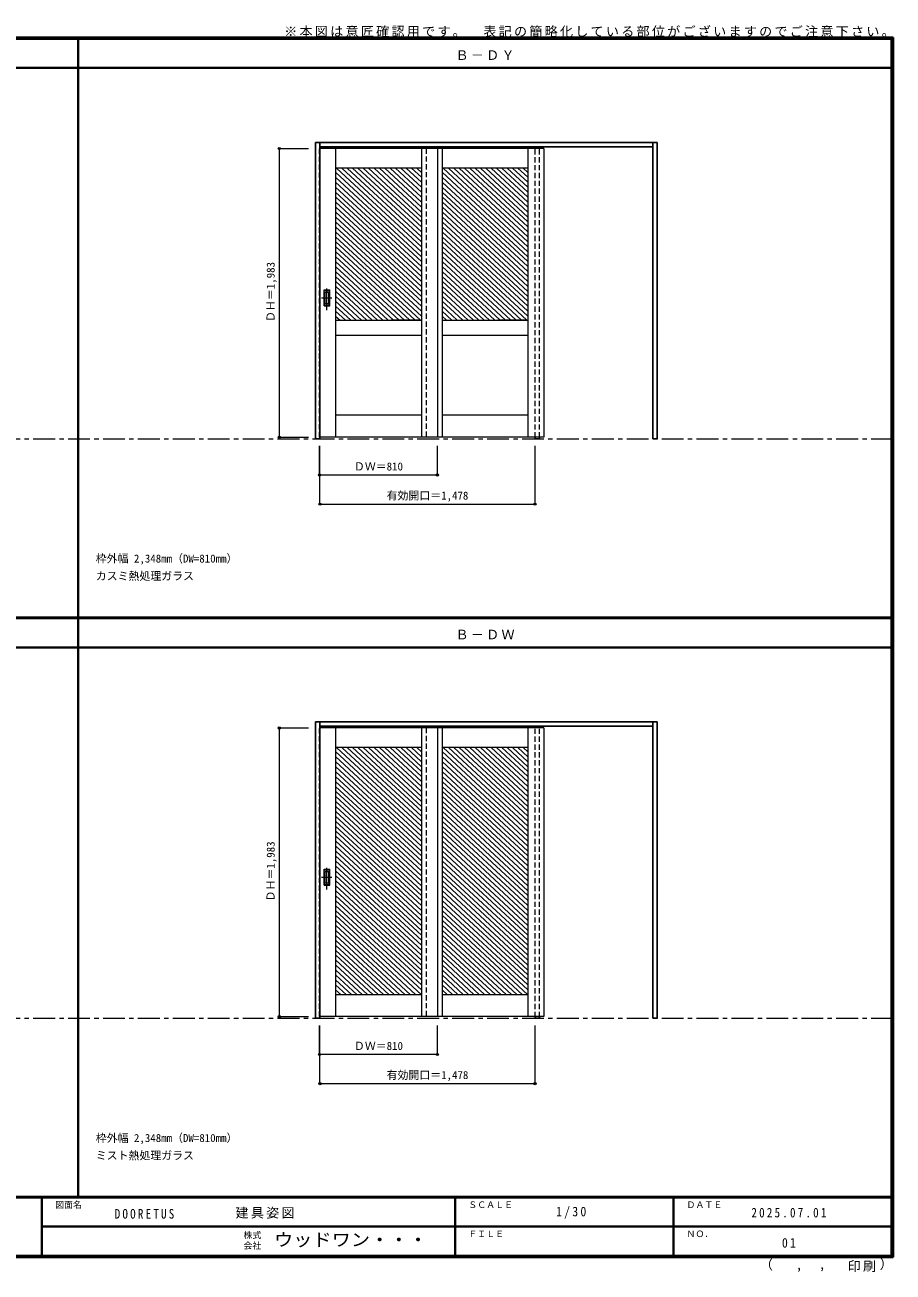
# Model space of a CAD drawing. Units: millimetres, scale not verified. Extents: x -6000 to 5700, y -4307 to 4260.
# Drawn here: x -267 to 5700, y -4307 to 4260 of the extents above; entities that cross this region are included whole.
import ezdxf
from ezdxf.enums import TextEntityAlignment as Align

# ---------------------------------------------------------------- set-up
doc = ezdxf.new("R2010")
doc.units = ezdxf.units.MM
doc.header["$LTSCALE"] = 30
doc.header["$PDMODE"] = 32
doc.header["$PDSIZE"] = 15
doc.linetypes.add('CHAIN1', pattern=[8, 5, -1, 1, -1])
doc.linetypes.add('DASHED1', pattern=[1.8, 1.2, -0.6])
for name, color, linetype, lineweight in [('0-1_通り芯', 7, 'CHAIN1', 18), ('0-2_扉', 7, 'Continuous', 18), ('0-4_枠', 3, 'Continuous', 25), ('0-6_引手', 7, 'Continuous', 18), ('0-B_寸法', 7, 'Continuous', 9), ('0-C_ハッチ', 4, 'Continuous', 9), ('F-1_枠', 6, 'Continuous', 40)]:
    doc.layers.add(name, color=color, linetype=linetype, lineweight=lineweight)
doc.layers.add('0-A_文字', color=7, linetype='Continuous')
doc.layers.add('F-A_文字', color=7, linetype='Continuous')
doc.styles.add('ＭＳ ゴシック', font='')
doc.styles.get('ＭＳ ゴシック').set_extended_font_data('MS Gothic')

msp = doc.modelspace()

# ---------------------------------------------------------------- linework, layer by layer
at = {"layer": '0-1_通り芯'}
for p, q in [((-5490, 1418), (5690, 1418)), ((-5490, -2562.5), (5690, -2562.5))]:
    msp.add_line(p, q, dxfattribs=at)
at = {"layer": '0-2_扉', "color": 4, "linetype": 'DASHED1', "lineweight": 9}
for p, q in [((1758, 3411.5), (1761, 3411.5)), ((1758, 1428.5), (1758, 3411.5)), ((2490, 3411.5), (2490, 1428.5)), ((1761, 1428.5), (1758, 1428.5)), ((1758, -569), (1761, -569)), ((1758, -2552), (1758, -569)), ((2490, -569), (2490, -2552)), ((1761, -2552), (1758, -2552))]:
    msp.add_line(p, q, dxfattribs=at)
at = {"layer": '0-2_扉'}
for p, q in [((2568, 3411.5), (1761, 3411.5)), ((1868, 3411.5), (1868, 1428.5)), ((2458, 3411.5), (2458, 1428.5)), ((3300, 3411.5), (2493, 3411.5)), ((2568, 3411.5), (2568, 1428.5)), ((2600, 3411.5), (2600, 1428.5)), ((3190, 3411.5), (3190, 1428.5)), ((3300, 3411.5), (3300, 1428.5)), ((2458, 3276.5), (1868, 3276.5)), ((3190, 3276.5), (2600, 3276.5)), ((1868, 2231.5), (2458, 2231.5)), ((2439.5, 2231.5), (2250.5, 2231.5)), ((2600, 2231.5), (3190, 2231.5)), ((3171.5, 2231.5), (2982.5, 2231.5)), ((2458, 2126.5), (1868, 2126.5)), ((3190, 2126.5), (2600, 2126.5)), ((2458, 1578.5), (1868, 1578.5)), ((3190, 1578.5), (2600, 1578.5)), ((2568, 1428.5), (1761, 1428.5)), ((3300, 1428.5), (2493, 1428.5)), ((2568, -569), (1761, -569)), ((1868, -569), (1868, -2552)), ((2458, -569), (2458, -2552)), ((3300, -569), (2493, -569)), ((2568, -569), (2568, -2552)), ((2600, -569), (2600, -2552)), ((3190, -569), (3190, -2552)), ((3300, -569), (3300, -2552)), ((2458, -704), (1868, -704)), ((3190, -704), (2600, -704)), ((2458, -2402), (1868, -2402)), ((3190, -2402), (2600, -2402)), ((2568, -2552), (1761, -2552)), ((3300, -2552), (2493, -2552))]:
    msp.add_line(p, q, dxfattribs=at)
at = {"layer": '0-4_枠'}
for p, q in [((1731, 1418), (1731, 3453)), ((1731, 3453), (4079, 3453)), ((1761, 1418), (1761, 3453)), ((4049, 1418), (4049, 3453)), ((4079, 1418), (4079, 3453)), ((1761, 3423), (4049, 3423)), ((1761, 1418), (1731, 1418)), ((3239, 1428.5), (3239, 1418)), ((3239, 1418), (3269, 1418)), ((3269, 1428.5), (3269, 1418)), ((4079, 1418), (4049, 1418)), ((1731, -2562.5), (1731, -527.5)), ((1731, -527.5), (4079, -527.5)), ((1761, -2562.5), (1761, -527.5)), ((1761, -557.5), (4049, -557.5)), ((4049, -2562.5), (4049, -527.5)), ((4079, -2562.5), (4079, -527.5)), ((1761, -2562.5), (1731, -2562.5)), ((3239, -2552), (3239, -2562.5)), ((3239, -2562.5), (3269, -2562.5)), ((3269, -2552), (3269, -2562.5)), ((4079, -2562.5), (4049, -2562.5))]:
    msp.add_line(p, q, dxfattribs=at)
at = {"layer": '0-4_枠', "color": 4, "linetype": 'DASHED1', "lineweight": 9}
for p, q in [((3239, 1426), (3239, 3423)), ((3269, 1426), (3269, 3423)), ((3239, -2554.5), (3239, -557.5)), ((3269, -2554.5), (3269, -557.5))]:
    msp.add_line(p, q, dxfattribs=at)
at = {"layer": '0-6_引手'}
for p, q in [((1790, 2441), (1828, 2441)), ((1790, 2331), (1790, 2441)), ((1796.5, 2425), (1821.5, 2425)), ((1796.5, 2347), (1796.5, 2425)), ((1821.5, 2347), (1821.5, 2425)), ((1828, 2331), (1828, 2441)), ((1790, 2331), (1828, 2331)), ((1796.5, 2347), (1821.5, 2347)), ((1790, -1539.5), (1828, -1539.5)), ((1790, -1649.5), (1790, -1539.5)), ((1828, -1649.5), (1828, -1539.5)), ((1796.5, -1555.5), (1821.5, -1555.5)), ((1796.5, -1633.5), (1796.5, -1555.5)), ((1821.5, -1633.5), (1821.5, -1555.5)), ((1790, -1649.5), (1828, -1649.5)), ((1796.5, -1633.5), (1821.5, -1633.5))]:
    msp.add_line(p, q, dxfattribs=at)
at = {"layer": '0-6_引手', "linetype": 'CHAIN1'}
for p, q in [((1809, 2300.77), (1809, 2471.62)), ((1770.93, 2386), (1843.43, 2386)), ((1809, -1679.73), (1809, -1508.88)), ((1770.93, -1594.5), (1843.43, -1594.5))]:
    msp.add_line(p, q, dxfattribs=at)
at = {"layer": '0-6_引手', "linetype": 'DASHED1'}
for p, q in [((1825, 2335), (1825, 2437)), ((1793, 2335), (1825, 2335)), ((1825, -1645.5), (1825, -1543.5)), ((1793, -1645.5), (1825, -1645.5))]:
    msp.add_line(p, q, dxfattribs=at)
for points in [[(1793, 2335), (1793, 2437), (1825, 2437)], [(1793, -1645.5), (1793, -1543.5), (1825, -1543.5)]]:
    msp.add_lwpolyline(points, dxfattribs=at)
at = {"layer": '0-B_寸法', "color": 4}
for p, q in [((1481, 3411.5), (1481, 1428.5)), ((1481, 3411.5), (1681, 3411.5)), ((1481, 1428.5), (1681, 1428.5)), ((1758, 1168), (1758, 1368)), ((1761, 968), (1761, 1368)), ((2568, 1168), (2568, 1368)), ((3239, 968), (3239, 1368)), ((2568, 1168), (1758, 1168)), ((1761, 968), (3239, 968)), ((1481, -569), (1481, -2552)), ((1481, -569), (1681, -569)), ((1481, -2552), (1681, -2552)), ((1758, -2812.5), (1758, -2612.5)), ((1761, -3012.5), (1761, -2612.5)), ((2568, -2812.5), (2568, -2612.5)), ((3239, -3012.5), (3239, -2612.5)), ((2568, -2812.5), (1758, -2812.5)), ((1761, -3012.5), (3239, -3012.5))]:
    msp.add_line(p, q, dxfattribs=at)
at = {"layer": '0-B_寸法'}
for p in [(1481, 3411.5), (1481, 1428.5), (1758, 1168), (2568, 1168), (1761, 968), (3239, 968), (1481, -569), (1481, -2552), (1758, -2812.5), (2568, -2812.5), (1761, -3012.5), (3239, -3012.5)]:
    msp.add_point(p, dxfattribs=at)
at = {"layer": '0-C_ハッチ'}
for p, q in [((1874.7, 3276.5), (2458, 2736.41)), ((1911.5, 3276.5), (2458, 2770.48)), ((1948.29, 3276.5), (2458, 2804.55)), ((1985.09, 3276.5), (2458, 2838.62)), ((2021.89, 3276.5), (2458, 2872.69)), ((2058.68, 3276.5), (2458, 2906.76)), ((2095.48, 3276.5), (2458, 2940.84)), ((2132.28, 3276.5), (2458, 2974.91)), ((2169.07, 3276.5), (2458, 3008.98)), ((2205.87, 3276.5), (2458, 3043.05)), ((2242.67, 3276.5), (2458, 3077.12)), ((2279.46, 3276.5), (2458, 3111.19)), ((2316.26, 3276.5), (2458, 3145.26)), ((2353.06, 3276.5), (2458, 3179.33)), ((2389.85, 3276.5), (2458, 3213.4)), ((2426.65, 3276.5), (2458, 3247.47)), ((2606.7, 3276.5), (3190, 2736.41)), ((2643.5, 3276.5), (3190, 2770.48)), ((2680.29, 3276.5), (3190, 2804.55)), ((2717.09, 3276.5), (3190, 2838.62)), ((2753.89, 3276.5), (3190, 2872.69)), ((2790.68, 3276.5), (3190, 2906.76)), ((2827.48, 3276.5), (3190, 2940.84)), ((2864.28, 3276.5), (3190, 2974.91)), ((2901.07, 3276.5), (3190, 3008.98)), ((2937.87, 3276.5), (3190, 3043.05)), ((2974.67, 3276.5), (3190, 3077.12)), ((3011.46, 3276.5), (3190, 3111.19)), ((3048.26, 3276.5), (3190, 3145.26)), ((3085.06, 3276.5), (3190, 3179.33)), ((3121.85, 3276.5), (3190, 3213.4)), ((3158.65, 3276.5), (3190, 3247.47)), ((1868, 3248.63), (2458, 2702.34)), ((1868, 3214.56), (2458, 2668.27)), ((1868, 3180.49), (2458, 2634.2)), ((2600, 3248.63), (3190, 2702.34)), ((2600, 3214.56), (3190, 2668.27)), ((2600, 3180.49), (3190, 2634.2)), ((1868, 3146.42), (2458, 2600.12)), ((1868, 3112.35), (2458, 2566.05)), ((2600, 3146.42), (3190, 2600.12)), ((2600, 3112.35), (3190, 2566.05)), ((1868, 3078.28), (2458, 2531.98)), ((1868, 3044.21), (2458, 2497.91)), ((1868, 3010.14), (2458, 2463.84)), ((2600, 3078.28), (3190, 2531.98)), ((2600, 3044.21), (3190, 2497.91)), ((2600, 3010.14), (3190, 2463.84)), ((1868, 2976.07), (2458, 2429.77)), ((1868, 2941.99), (2458, 2395.7)), ((2600, 2976.07), (3190, 2429.77)), ((2600, 2941.99), (3190, 2395.7)), ((1868, 2907.92), (2458, 2361.63)), ((1868, 2873.85), (2458, 2327.56)), ((1868, 2839.78), (2458, 2293.49)), ((2600, 2907.92), (3190, 2361.63)), ((2600, 2873.85), (3190, 2327.56)), ((2600, 2839.78), (3190, 2293.49)), ((1868, 2805.71), (2458, 2259.41)), ((1868, 2771.64), (2451.35, 2231.5)), ((2600, 2805.71), (3190, 2259.41)), ((2600, 2771.64), (3183.35, 2231.5)), ((1868, 2737.57), (2414.55, 2231.5)), ((1868, 2703.5), (2377.76, 2231.5)), ((1868, 2669.43), (2340.96, 2231.5)), ((2600, 2737.57), (3146.55, 2231.5)), ((2600, 2703.5), (3109.76, 2231.5)), ((2600, 2669.43), (3072.96, 2231.5)), ((1868, 2635.35), (2304.16, 2231.5)), ((1868, 2601.28), (2267.37, 2231.5)), ((2600, 2635.35), (3036.16, 2231.5)), ((2600, 2601.28), (2999.37, 2231.5)), ((1868, 2567.21), (2230.57, 2231.5)), ((1868, 2533.14), (2193.77, 2231.5)), ((1868, 2499.07), (2156.98, 2231.5)), ((2600, 2567.21), (2962.57, 2231.5)), ((2600, 2533.14), (2925.77, 2231.5)), ((2600, 2499.07), (2888.98, 2231.5)), ((1868, 2465), (2120.18, 2231.5)), ((1868, 2430.93), (2083.38, 2231.5)), ((2600, 2465), (2852.18, 2231.5)), ((2600, 2430.93), (2815.38, 2231.5)), ((1868, 2396.86), (2046.59, 2231.5)), ((1868, 2362.79), (2009.79, 2231.5)), ((1868, 2328.72), (1972.99, 2231.5)), ((2600, 2396.86), (2778.59, 2231.5)), ((2600, 2362.79), (2741.79, 2231.5)), ((2600, 2328.72), (2704.99, 2231.5)), ((1868, 2294.64), (1936.2, 2231.5)), ((1868, 2260.57), (1899.4, 2231.5)), ((2600, 2294.64), (2668.2, 2231.5)), ((2600, 2260.57), (2631.4, 2231.5)), ((1868, -731.87), (2458, -1278.16)), ((1868, -765.94), (2458, -1312.23)), ((1874.7, -704), (2458, -1244.09)), ((1911.5, -704), (2458, -1210.02)), ((1948.29, -704), (2458, -1175.95)), ((1985.09, -704), (2458, -1141.88)), ((2021.89, -704), (2458, -1107.81)), ((2058.68, -704), (2458, -1073.74)), ((2095.48, -704), (2458, -1039.66)), ((2132.28, -704), (2458, -1005.59)), ((2169.07, -704), (2458, -971.52)), ((2205.87, -704), (2458, -937.45)), ((2242.67, -704), (2458, -903.38)), ((2279.46, -704), (2458, -869.31)), ((2316.26, -704), (2458, -835.24)), ((2353.06, -704), (2458, -801.17)), ((2389.85, -704), (2458, -767.1)), ((2426.65, -704), (2458, -733.03)), ((2600, -731.87), (3190, -1278.16)), ((2600, -765.94), (3190, -1312.23)), ((2606.7, -704), (3190, -1244.09)), ((2643.5, -704), (3190, -1210.02)), ((2680.29, -704), (3190, -1175.95)), ((2717.09, -704), (3190, -1141.88)), ((2753.89, -704), (3190, -1107.81)), ((2790.68, -704), (3190, -1073.74)), ((2827.48, -704), (3190, -1039.66)), ((2864.28, -704), (3190, -1005.59)), ((2901.07, -704), (3190, -971.52)), ((2937.87, -704), (3190, -937.45)), ((2974.67, -704), (3190, -903.38)), ((3011.46, -704), (3190, -869.31)), ((3048.26, -704), (3190, -835.24)), ((3085.06, -704), (3190, -801.17)), ((3121.85, -704), (3190, -767.1)), ((3158.65, -704), (3190, -733.03)), ((1868, -800.01), (2458, -1346.3)), ((1868, -834.08), (2458, -1380.38)), ((2600, -800.01), (3190, -1346.3)), ((2600, -834.08), (3190, -1380.38)), ((1868, -868.15), (2458, -1414.45)), ((1868, -902.22), (2458, -1448.52)), ((1868, -936.29), (2458, -1482.59)), ((2600, -868.15), (3190, -1414.45)), ((2600, -902.22), (3190, -1448.52)), ((2600, -936.29), (3190, -1482.59)), ((1868, -970.36), (2458, -1516.66)), ((1868, -1004.43), (2458, -1550.73)), ((2600, -970.36), (3190, -1516.66)), ((2600, -1004.43), (3190, -1550.73)), ((1868, -1038.51), (2458, -1584.8)), ((1868, -1072.58), (2458, -1618.87)), ((1868, -1106.65), (2458, -1652.94)), ((2600, -1038.51), (3190, -1584.8)), ((2600, -1072.58), (3190, -1618.87)), ((2600, -1106.65), (3190, -1652.94)), ((1868, -1140.72), (2458, -1687.01)), ((1868, -1174.79), (2458, -1721.09)), ((2600, -1140.72), (3190, -1687.01)), ((2600, -1174.79), (3190, -1721.09)), ((1868, -1208.86), (2458, -1755.16)), ((1868, -1242.93), (2458, -1789.23)), ((1868, -1277), (2458, -1823.3)), ((2600, -1208.86), (3190, -1755.16)), ((2600, -1242.93), (3190, -1789.23)), ((2600, -1277), (3190, -1823.3)), ((1868, -1311.07), (2458, -1857.37)), ((1868, -1345.14), (2458, -1891.44)), ((2600, -1311.07), (3190, -1857.37)), ((2600, -1345.14), (3190, -1891.44)), ((1868, -1379.22), (2458, -1925.51)), ((1868, -1413.29), (2458, -1959.58)), ((1868, -1447.36), (2458, -1993.65)), ((2600, -1379.22), (3190, -1925.51)), ((2600, -1413.29), (3190, -1959.58)), ((2600, -1447.36), (3190, -1993.65)), ((1868, -1481.43), (2458, -2027.73)), ((1868, -1515.5), (2458, -2061.8)), ((2600, -1481.43), (3190, -2027.73)), ((2600, -1515.5), (3190, -2061.8)), ((1868, -1549.57), (2458, -2095.87)), ((1868, -1583.64), (2458, -2129.94)), ((1868, -1617.71), (2458, -2164.01)), ((2600, -1549.57), (3190, -2095.87)), ((2600, -1583.64), (3190, -2129.94)), ((2600, -1617.71), (3190, -2164.01)), ((1868, -1651.78), (2458, -2198.08)), ((1868, -1685.86), (2458, -2232.15)), ((2600, -1651.78), (3190, -2198.08)), ((2600, -1685.86), (3190, -2232.15)), ((1868, -1719.93), (2458, -2266.22)), ((1868, -1754), (2458, -2300.29)), ((1868, -1788.07), (2458, -2334.36)), ((2600, -1719.93), (3190, -2266.22)), ((2600, -1754), (3190, -2300.29)), ((2600, -1788.07), (3190, -2334.36)), ((1868, -1822.14), (2458, -2368.44)), ((1868, -1856.21), (2458, -2402.51)), ((2600, -1822.14), (3190, -2368.44)), ((2600, -1856.21), (3190, -2402.51)), ((1868, -1890.28), (2420.65, -2402)), ((1868, -1924.35), (2383.86, -2402)), ((1868, -1958.42), (2347.06, -2402)), ((2600, -1890.28), (3152.65, -2402)), ((2600, -1924.35), (3115.86, -2402)), ((2600, -1958.42), (3079.06, -2402)), ((1868, -1992.49), (2310.26, -2402)), ((1868, -2026.57), (2273.47, -2402)), ((2600, -1992.49), (3042.26, -2402)), ((2600, -2026.57), (3005.47, -2402)), ((1868, -2060.64), (2236.67, -2402)), ((1868, -2094.71), (2199.87, -2402)), ((1868, -2128.78), (2163.08, -2402)), ((2600, -2060.64), (2968.67, -2402)), ((2600, -2094.71), (2931.87, -2402)), ((2600, -2128.78), (2895.08, -2402)), ((1868, -2162.85), (2126.28, -2402)), ((1868, -2196.92), (2089.48, -2402)), ((2600, -2162.85), (2858.28, -2402)), ((2600, -2196.92), (2821.48, -2402)), ((1868, -2230.99), (2052.69, -2402)), ((1868, -2265.06), (2015.89, -2402)), ((1868, -2299.13), (1979.09, -2402)), ((2600, -2230.99), (2784.69, -2402)), ((2600, -2265.06), (2747.89, -2402)), ((2600, -2299.13), (2711.09, -2402)), ((1868, -2333.21), (1942.3, -2402)), ((1868, -2367.28), (1905.5, -2402)), ((2600, -2333.21), (2674.3, -2402)), ((2600, -2367.28), (2637.5, -2402))]:
    msp.add_line(p, q, dxfattribs=at)
at = {"layer": 'F-1_枠'}
for p, q in [((-6000, 4175), (5700, 4175)), ((-6000, 4170), (5700, 4170)), ((-6000, 4165), (5700, 4165)), ((100, -3790), (100, 4175)), ((5690, 4175), (5690, -4205)), ((5695, 4175), (5695, -4205)), ((5700, 4175), (5700, -4205)), ((-6000, 3965), (5700, 3965)), ((-6000, 190.5), (5700, 190.5)), ((-6000, 187.5), (5700, 187.5)), ((-6000, 184.5), (5700, 184.5)), ((-6000, -15.5), (5700, -15.5)), ((5700, -3790), (-6000, -3790)), ((5700, -3795), (-6000, -3795)), ((-150, -3795), (-150, -4195)), ((2690, -3795), (2690, -4195)), ((4190, -3795), (4190, -4195)), ((-150, -3995), (5690, -3995.01)), ((5700, -4195), (-6000, -4195)), ((5700, -4200), (-6000, -4200)), ((5700, -4205), (-6000, -4205))]:
    msp.add_line(p, q, dxfattribs=at)

# ---------------------------------------------------------------- texts
at = {"layer": '0-A_文字', "style": 'ＭＳ ゴシック'}
for s, p in [('枠外幅 2,348mm（DW=810mm）', (220, 550.5)), ('カスミ熱処理ガラス', (220, 430.5)), ('枠外幅 2,348mm（DW=810mm）', (220, -3430)), ('ミスト熱処理ガラス', (220, -3550))]:
    msp.add_text(s, height=54.99, dxfattribs=at).set_placement(p, align=Align.BOTTOM_LEFT)
at = {"layer": '0-A_文字', "char_height": 65.98, "attachment_point": 7, "style": 'ＭＳ ゴシック'}
for s, insert in [('\\T1.17;※本図は意匠確認用です。\u3000表記の簡略化している部位がございますのでご注意下さい。', (1515, 4175)), ('\\T1.17;Ｂ－ＤＹ', (2692.5, 4020)), ('\\T1.17;Ｂ－ＤＷ', (2692.5, 39.5))]:
    msp.add_mtext(s, dxfattribs=dict(at, insert=insert))
at = {"layer": '0-B_寸法', "style": 'ＭＳ ゴシック'}
for p in [(1466, 2219.75), (1466, -1760.75)]:
    msp.add_text('ＤＨ＝1,983', height=54.99, rotation=90, dxfattribs=at).set_placement(p, align=Align.BOTTOM_LEFT)
for s, p in [('ＤＷ＝810', (1994.25, 1183)), ('有効開口＝1,478', (2218.75, 983)), ('ＤＷ＝810', (1994.25, -2797.5)), ('有効開口＝1,478', (2218.75, -2997.5))]:
    msp.add_text(s, height=54.99, dxfattribs=at).set_placement(p, align=Align.BOTTOM_LEFT)
at = {"layer": 'F-A_文字', "style": 'ＭＳ ゴシック'}
for s, height, p in [('図面名', 43.99, (-60, -3880)), ('ＳＣＡＬＥ', 43.99, (2780, -3880)), ('ＤＡＴＥ', 43.99, (4280, -3880)), ('株式', 43.99, (1235, -4089)), ('ＦＩＬＥ', 43.99, (2780, -4080)), ('ＮＯ．', 43.99, (4280, -4080)), ('会社', 43.99, (1235, -4161)), ('（', 65.98, (4784.03, -4308.31)), (',', 65.98, (5031.28, -4308.31)), (',', 65.98, (5190.2, -4305.53)), ('）', 65.98, (5608.4, -4304.13))]:
    msp.add_text(s, height=height, dxfattribs=at).set_placement(p, align=Align.BOTTOM_LEFT)
at = {"layer": 'F-A_文字', "style": 'ＭＳ ゴシック', "width": 1.1}
msp.add_text('ウッドワン・・・', height=87.98, dxfattribs=at).set_placement((1445, -4155), align=Align.BOTTOM_LEFT)
at = {"layer": 'F-A_文字', "char_height": 65.98, "attachment_point": 7, "style": 'ＭＳ ゴシック'}
for s, insert in [('\\T1.38;\\W0.9;1/30', (3383.75, -3940)), ('\\T1.39;\\W0.85;DOORETUS', (350, -3940.79)), ('\\T1.17;建具姿図', (1180.42, -3940)), ('\\T1.39;\\W0.85;2025.07.01', (4726.25, -3932.5)), ('\\T1.36;\\W0.9;01', (4936.25, -4140)), ('\\T1.17;印刷', (5388.15, -4306.92))]:
    msp.add_mtext(s, dxfattribs=dict(at, insert=insert))

doc.saveas('drawing.dxf')
